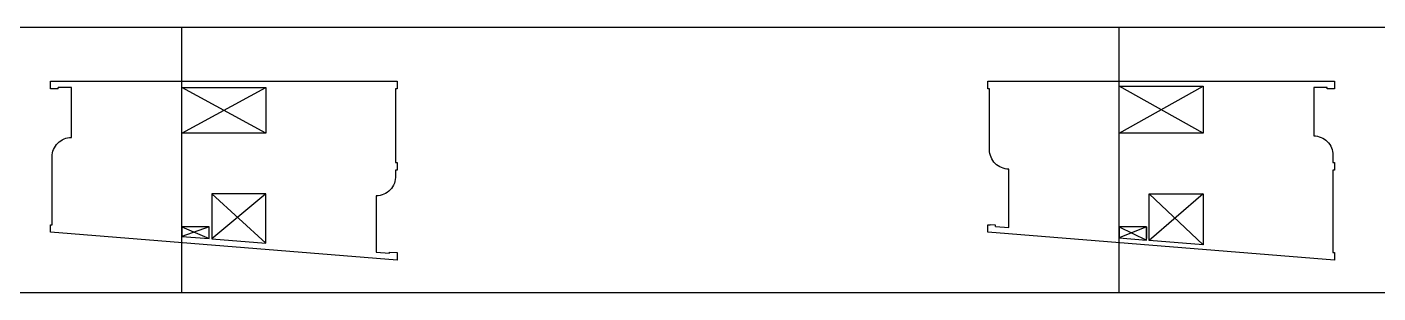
# Model space of a CAD drawing. Header units: inches. Extents: x 130993 to 274375, y -5108 to 103559.
# Drawn here: x 152473 to 154995, y 61931 to 62427 of the extents above; entities that cross this region are included whole.
import ezdxf

# ---------------------------------------------------------------- set-up
doc = ezdxf.new("R2010")
doc.units = ezdxf.units.IN
doc.header["$MEASUREMENT"] = 0
doc.layers.add('Elevation3', color=74, linetype='Continuous', lineweight=13)

msp = doc.modelspace()

# ---------------------------------------------------------------- linework, layer by layer
at = {"layer": 'Defpoints'}
for p, q in [((152762.21, 61930.57), (152762.21, 62426.79)), ((154512.07, 61930.57), (154512.07, 62426.79))]:
    msp.add_line(p, q, dxfattribs=at)
at = {"layer": 'Elevation3', "lineweight": 30}
for p, q in [((152531.21, 62311.71), (152521.21, 62311.71)), ((152531.21, 62311.71), (152531.21, 62313.71)), ((152919.21, 62228.71), (152762.21, 62313.71)), ((152762.21, 62228.71), (152919.21, 62313.71)), ((154669.07, 62228.71), (154512.07, 62316.71)), ((154512.07, 62228.71), (154669.07, 62316.71)), ((154900.07, 62311.71), (154900.07, 62313.71)), ((154900.07, 62311.71), (154900.07, 62311.71)), ((152818.21, 62115.71), (152919.21, 62023.59)), ((152919.21, 62115.71), (152818.21, 62031.73)), ((154568.07, 62115.71), (154669.07, 62020.58)), ((154669.07, 62115.71), (154568.07, 62028.72)), ((152762.21, 62053.71), (152813.21, 62032.14)), ((152813.21, 62053.71), (152762.21, 62036.25)), ((154281.07, 62056.84), (154271.07, 62057.65)), ((154281.07, 62054.88), (154281.07, 62056.83)), ((154512.07, 62053.71), (154563.07, 62029.13)), ((154563.07, 62053.71), (154512.07, 62033.24)), ((154563.07, 62053.71), (154563.07, 62032.14))]:
    msp.add_line(p, q, dxfattribs=at)
for points in [[(150611.84, 62426.79), (158713.87, 62426.79), (158713.87, 61930.57), (150611.84, 61930.57)], [(152919.21, 62228.71), (152762.21, 62228.71), (152762.21, 62313.71), (152919.21, 62313.71)], [(154669.07, 62228.71), (154512.07, 62228.71), (154512.07, 62316.71), (154669.07, 62316.71)], [(152919.21, 62115.71), (152818.21, 62115.71), (152818.21, 62031.73), (152919.21, 62023.59)], [(154568.07, 62115.71), (154669.07, 62115.71), (154669.07, 62020.58), (154568.07, 62028.72)]]:
    msp.add_lwpolyline(points, close=True, dxfattribs=at)
for points in [[(152521.21, 62311.71), (152517.21, 62311.71), (152517.21, 62325.71), (153164.21, 62325.71), (153164.21, 62311.71), (153161.21, 62311.71), (153161.21, 62173.71), (153164.21, 62173.71), (153164.21, 62159.71), (153161.21, 62159.71), (153161.21, 62149.71, -0.4294017), (153125.21, 62111.71), (153125.21, 62006.97), (153150.05, 62004.97), (153150.21, 62006.96), (153164.21, 62005.83)], [(153164.21, 62005.83), (153164.21, 62005.83), (153164.21, 61991.79), (152517.21, 62043.97), (152517.21, 62057.97), (152520.21, 62057.73), (152520.21, 62184.71, -0.4142136), (152556.21, 62220.71), (152556.21, 62313.71), (152531.21, 62313.71)], [(154281.07, 62054.88), (154306.07, 62052.87), (154306.07, 62161.71, -0.4142136), (154270.07, 62197.71), (154270.07, 62311.71), (154267.07, 62311.71), (154267.07, 62325.71), (154914.07, 62325.71), (154914.07, 62311.71), (154900.07, 62311.71)], [(154900.07, 62313.71), (154875.07, 62313.71), (154875.07, 62223.71, -0.4142136), (154911.07, 62187.71), (154911.07, 62173.71), (154914.07, 62173.71), (154914.07, 62159.71), (154911.07, 62159.71), (154911.07, 62006.07), (154914.07, 62005.83), (154914.07, 61991.79), (154267.07, 62043.97), (154267.07, 62057.97), (154271.07, 62057.65)]]:
    msp.add_lwpolyline(points, format="xyb", dxfattribs=at)
for points in [[(152762.21, 62053.71), (152762.21, 62036.25), (152813.21, 62032.14), (152813.21, 62053.71), (152762.21, 62053.71)], [(154512.07, 62053.71), (154512.07, 62033.24), (154563.07, 62029.13), (154563.07, 62053.71), (154512.07, 62053.71)]]:
    msp.add_lwpolyline(points, dxfattribs=at)

doc.saveas('drawing.dxf')
